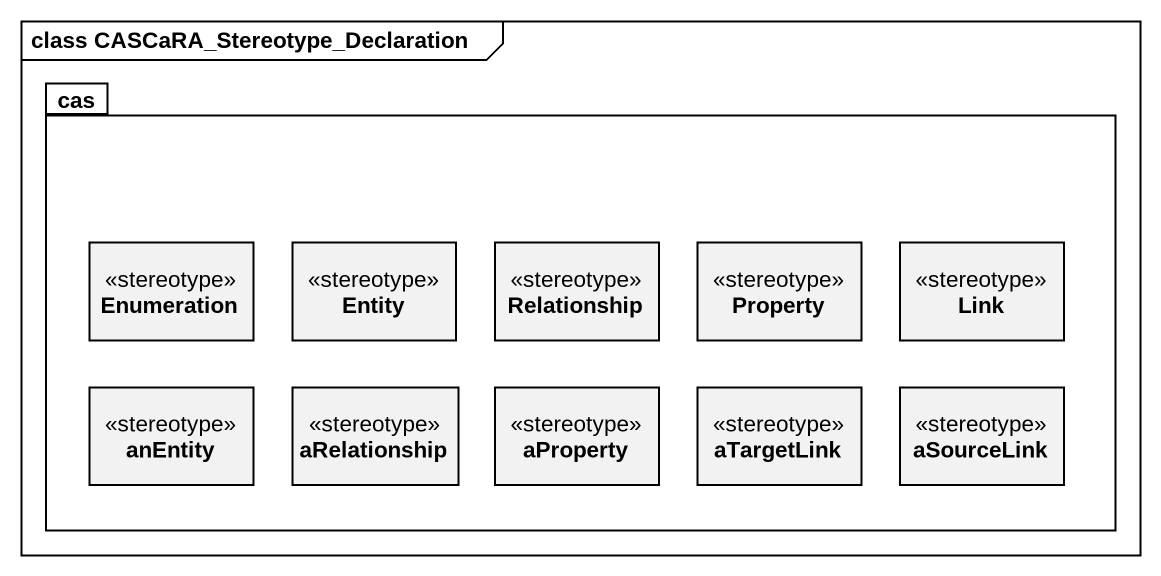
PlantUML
@startuml
mainframe class CASCaRA_Stereotype_Declaration
hide circle
hide empty members
package cas {
  class Enumeration <<stereotype>>
  class "Entity" as Entity_ <<stereotype>>
  class Relationship <<stereotype>>
  class Property <<stereotype>>
  class Link <<stereotype>>
  class anEntity <<stereotype>>
  class aRelationship <<stereotype>>
  class aProperty <<stereotype>>
  class aTargetLink <<stereotype>>
  class aSourceLink <<stereotype>>
}
@enduml
